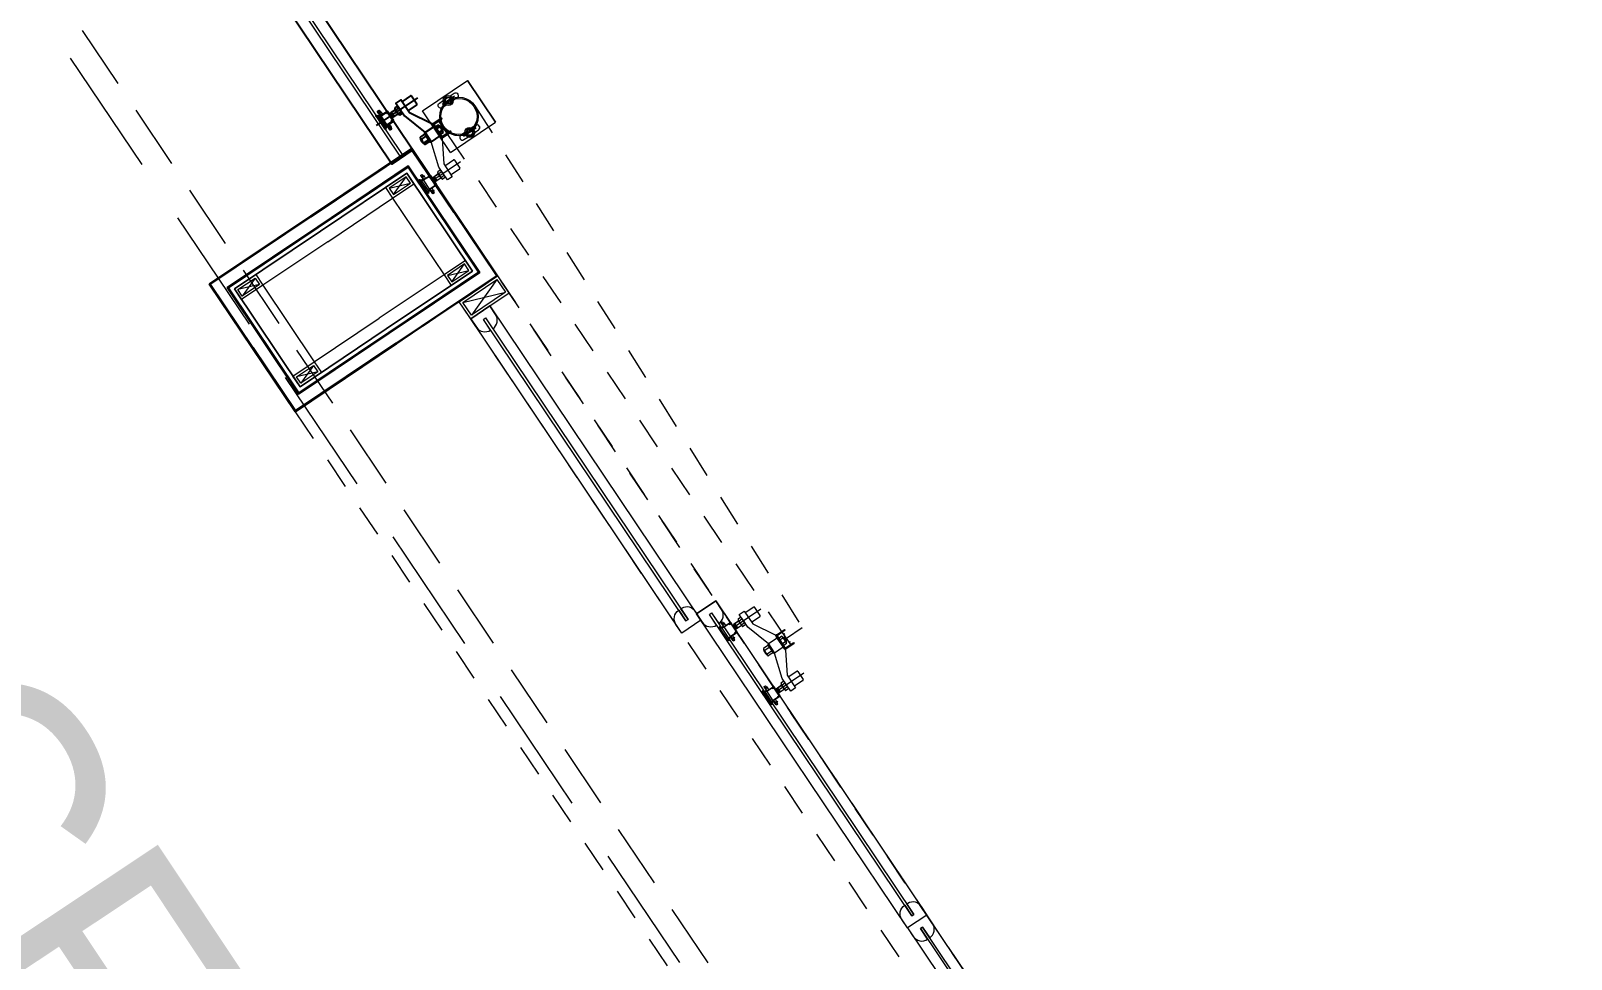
# Model space of a CAD drawing. Header units: metres. Extents: x 2 to 659295185, y -28 to 1124222152.
# Drawn here: x 655499.4 to 655505.4, y 1126185.33 to 1126188.94 of the extents above; entities that cross this region are included whole.
import ezdxf
from ezdxf.enums import TextEntityAlignment as Align

# ---------------------------------------------------------------- set-up
doc = ezdxf.new("R2010")
doc.units = ezdxf.units.M
doc.header["$MEASUREMENT"] = 0
for name, pattern in [('CCSM_C1_CUERPO NS$0$CONTINUA', [0]), ('CCSM_C1_CUERPO NS$0$DASHED', [0.75, 0.5, -0.25]), ('CCSM_C1_CUERPO NS$0$HIDDEN2', [0.1875, 0.125, -0.0625]), ('CCSM_XREF ESTRUCTURA15$0$RAYITAS', [0.375, 0.25, -0.125]), ('DASHED', [0.75, 0.5, -0.25])]:
    doc.linetypes.add(name, pattern=pattern)
doc.layers.get('0').update_dxf_attribs({"linetype": 'CONTINUOUS'})
for name, color, linetype in [('CCSM_C1_CUERPO NS$0$01', 1, 'CONTINUOUS'), ('CCSM_C1_CUERPO NS$0$03', 3, 'CONTINUOUS'), ('CCSM_C1_CUERPO NS$0$A-ESTRUCTURA DE FACHADA DE VIDRIO', 5, 'CONTINUOUS'), ('CCSM_C1_CUERPO NS$0$A-LOCAL ID', 7, 'CONTINUOUS'), ('CCSM_C1_CUERPO NS$0$A-PROYECCIONES', 5, 'CCSM_C1_CUERPO NS$0$DASHED'), ('CCSM_C1_CUERPO NS$0$A-PUERTA', 5, 'CCSM_C1_CUERPO NS$0$CONTINUA'), ('CCSM_C1_CUERPO NS$0$A-VIDRIO', 135, 'CONTINUOUS'), ('CCSM_C1_CUERPO NS$0$FAC-ALUCOBOND', 7, 'CONTINUOUS'), ('CCSM_C1_CUERPO NS$0$FAC-VIDRIO', 113, 'CONTINUOUS'), ('CCSM_C1_CUERPO NS$0$ID_Nº LOCAL', 7, 'CONTINUOUS'), ('CCSM_C1_CUERPO NS$0$TEX-ROT', 7, 'CONTINUOUS'), ('CCSM_XREF ESTRUCTURA15$0$E-PROYECCION TECHO', 9, 'CCSM_XREF ESTRUCTURA15$0$RAYITAS'), ('CCSM_XREF KIOSKOSE$0$Kiosco General', 154, 'CONTINUOUS')]:
    doc.layers.add(name, color=color, linetype=linetype)
doc.styles.add('CCSM_C1_CUERPO NS$0$ROMANS', font='romans__.ttf')
doc.styles.add('CCSM_C1_CUERPO NS$0$sigo', font='arial.ttf', dxfattribs={"width": 0.9})

# ---------------------------------------------------------------- blocks, each defined once
blk = doc.blocks.new('CCSM_C1_CUERPO NS$0$ARAÑA DE ESQUINA')
for p, q in [((-0.0052, 0.0113), (-0.0019, 0.0119)), ((-0.0012, 0.0044), (-0.0007, 0.0045)), ((0.0024, 0.0061), (0.0012, 0.0045)), ((0.0026, -0.0038), (0.0012, 0.0045)), ((0.0024, 0.0061), (0.0046, 0.0064)), ((0.0042, -0.005), (0.0024, 0.0061)), ((0.0042, 0.0092), (0.0069, -0.0074)), ((0.0048, 0.0121), (0.0127, 0.0134)), ((0.0057, 0.0066), (0.0137, 0.0079)), ((0.0143, 0.0109), (0.017, -0.0057)), ((0.0162, 0.0168), (0.0424, 0.0211)), ((0.0456, 0.016), (0.0483, -0.0006)), ((0.0462, 0.0189), (0.06, 0.0212)), ((0.0471, 0.0134), (0.0607, 0.0156)), ((0.049, 0.0023), (0.0625, 0.0046)), ((-0.0013, -0.0124), (0.0019, -0.0119)), ((0.0003, -0.0046), (0.0007, -0.0045)), ((0.0042, -0.005), (0.0026, -0.0038)), ((0.0042, -0.005), (0.0064, -0.0046)), ((0.0075, -0.0044), (0.0155, -0.0031)), ((0.0084, -0.01), (0.0164, -0.0087)), ((0.0207, -0.0108), (0.0469, -0.0065)), ((0.0207, -0.0108), (0.0469, -0.0065)), ((0.0499, -0.0032), (0.0637, -0.0009)), ((0.028, -0.0947), (0.1528, -0.0743)), ((0.0818, -0.0944), (0.0791, -0.0779)), ((0.0797, -0.0749), (0.0877, -0.0736)), ((0.0919, -0.0928), (0.0892, -0.0762)), ((0.1133, -0.0685), (0.1053, -0.0698)), ((0.1131, -0.0959), (0.1082, -0.0665)), ((0.1277, -0.0642), (0.1084, -0.0674)), ((0.1247, -0.0562), (0.118, -0.0573)), ((0.1231, -0.0583), (0.1225, -0.0547)), ((0.1324, -0.0928), (0.1276, -0.0633)), ((0.133, -0.0624), (0.1378, -0.0919)), ((0.0806, -0.0804), (0.0886, -0.0791)), ((0.0824, -0.0915), (0.0904, -0.0902)), ((0.0834, -0.097), (0.0913, -0.0957)), ((0.1029, -0.0792), (0.1076, -0.085)), ((0.1039, -0.0856), (0.1065, -0.0786)), ((0.1172, -0.0924), (0.1092, -0.0937)), ((0.1129, -0.095), (0.1323, -0.0918)), ((0.132, -0.1004), (0.1252, -0.1015)), ((0.1297, -0.0989), (0.1303, -0.1026))]:
    blk.add_line(p, q)
for points in [[(-0.0062, -0.0201), (-0.0057, -0.0229), (0.0192, -0.0188, 0.414214), (0.0215, -0.0156), (0.0154, 0.0216, 0.414214), (0.0122, 0.0239), (-0.0127, 0.0199), (-0.0123, 0.0171), (0.0126, 0.0212), (0.0187, -0.016)], [(0.1231, -0.0583), (0.1236, -0.0568, 0.236068), (0.1234, -0.056), (0.1225, -0.0547), (0.1208, -0.0549), (0.1208, -0.0587)], [(0.1297, -0.0989), (0.1307, -0.1002, -0.236068), (0.1308, -0.101), (0.1303, -0.1026), (0.1287, -0.1028), (0.1275, -0.0993)]]:
    blk.add_lwpolyline(points, format="xyb", close=True)
for points in [[(-0.0031, 0.0186), (0.0031, -0.0186)], [(0.0162, 0.0168), (0.0222, -0.02), (0.0624, -0.0692), (0.0688, -0.1079), (0.0835, -0.1055), (0.0772, -0.0668), (0.0469, -0.0065), (0.0424, 0.0211)], [(0.0916, -0.0909), (0.1044, -0.0888), (0.1023, -0.0759), (0.0895, -0.078)], [(0.0915, -0.0904), (0.1038, -0.0884), (0.1019, -0.0766), (0.0896, -0.0786)]]:
    blk.add_lwpolyline(points)
for points in [[(0.0424, 0.0211), (0.0469, -0.0065), (0.0492, -0.0061), (0.0447, 0.0215)], [(0.1044, -0.0888), (0.1076, -0.0883), (0.108, -0.0877), (0.1061, -0.0759), (0.1055, -0.0754), (0.1023, -0.0759)], [(0.1079, -0.0869), (0.1106, -0.0864), (0.1089, -0.0763), (0.1062, -0.0767)], [(0.1131, -0.0959), (0.1324, -0.0928), (0.1276, -0.0633), (0.1082, -0.0665), (0.1075, -0.0675), (0.112, -0.0952)], [(0.1267, -0.0634), (0.1245, -0.0505), (0.1209, -0.0511), (0.1208, -0.0625), (0.1211, -0.0643)], [(0.1245, -0.0505), (0.1255, -0.0504), (0.1276, -0.0633), (0.1267, -0.0634)], [(0.1273, -0.0614), (0.1319, -0.0607), (0.1357, -0.0553), (0.1362, -0.0579), (0.133, -0.0624), (0.1276, -0.0633)], [(0.1423, -0.0951), (0.1378, -0.0919), (0.1324, -0.0928), (0.1276, -0.0633), (0.133, -0.0624), (0.1362, -0.0579)], [(0.1039, -0.0856), (0.1076, -0.085), (0.1065, -0.0786), (0.1029, -0.0792)], [(0.1315, -0.0929), (0.1336, -0.1058), (0.1299, -0.1064), (0.1263, -0.0957), (0.126, -0.0938)], [(0.1336, -0.1058), (0.1345, -0.1057), (0.1324, -0.0928), (0.1315, -0.0929)], [(0.1327, -0.0946), (0.1373, -0.0939), (0.1427, -0.0977), (0.1423, -0.0951), (0.1378, -0.0919), (0.1324, -0.0928)]]:
    blk.add_lwpolyline(points, close=True)
blk.add_lwpolyline([(0.0633, -0.0748), (0.0375, -0.079, 0.414214), (0.036, -0.0811), (0.0399, -0.1051, 0.414214), (0.0421, -0.1066), (0.0679, -0.1024)], format="xyb")
for centre, radius, start, end in [((0.0082, 0.0099), 0.00406, 145.7056, 232.9113), ((0.0199, 0.0033), 0.0146, 166.6886, 211.9283), ((0.0103, 0.0102), 0.00406, 325.7056, 52.9113), ((0.0013, 0.0002), 0.0146, 346.6886, 31.9283), ((0.0496, 0.0166), 0.00406, 145.7056, 232.9113), ((0.0613, 0.0101), 0.0146, 166.6886, 211.9283), ((0.0523, 0.0001), 0.00406, 145.7056, 232.9113), ((0.0573, 0.0179), 0.00406, 325.7056, 52.9113), ((0.0398, 0.0065), 0.025, 342.6843, 35.9326), ((0.0483, 0.0079), 0.0146, 346.6886, 31.9283), ((0.06, 0.0013), 0.00406, 325.7056, 52.9113), ((0.0109, -0.0067), 0.00406, 145.7056, 232.9113), ((0.013, -0.0064), 0.00406, 325.7056, 52.9113), ((0.0831, -0.0772), 0.00406, 145.7056, 232.9113), ((0.0852, -0.0769), 0.00406, 325.7056, 52.9113), ((0.0948, -0.0838), 0.0146, 166.6886, 211.9283), ((0.0858, -0.0938), 0.00406, 145.7056, 232.9113), ((0.0762, -0.0868), 0.0146, 346.6886, 31.9283), ((0.0879, -0.0934), 0.00406, 325.7056, 52.9113)]:
    blk.add_arc(centre, radius, start, end)
blk = doc.blocks.new('CCSM_C1_CUERPO NS$0$IDENT LOCAL')
at = {"style": 'CCSM_C1_CUERPO NS$0$ROMANS'}
for tag, height, p in [('NºLOCAL', 0.7, (0, 2.4042)), ('AREA-EXACTA', 0.5, (0, 1.7)), ('RUBRO', 0.35, (0, 0.85)), ('USO', 0.35, (0, 0))]:
    blk.add_attdef(tag, text='', height=height, dxfattribs=at).set_placement(p, align=Align.BOTTOM_CENTER)

msp = doc.modelspace()

# ---------------------------------------------------------------- linework, layer by layer
at = {"color": 103}
msp.add_lwpolyline([(655500.8913, 1126188.4805), (655500.8083, 1126188.4248), (655497.7059, 1126193.0463), (655497.789, 1126193.102)], close=True, dxfattribs=at)
msp.add_lwpolyline([(655500.8913, 1126188.4805), (655500.8083, 1126188.4248), (655497.7059, 1126193.0463), (655497.789, 1126193.102)], close=True, dxfattribs=at)
at = {"layer": 'CCSM_C1_CUERPO NS$0$01', "lineweight": 5}
for p, q in [((655501.2151, 1126187.9903), (655501.2159, 1126187.9902)), ((655501.2152, 1126187.9909), (655501.216, 1126187.9907)), ((655500.1036, 1126187.9567), (655500.1028, 1126187.9568)), ((655500.1037, 1126187.9572), (655500.1029, 1126187.9574)), ((655500.4331, 1126187.4658), (655500.4329, 1126187.4651)), ((655500.4336, 1126187.4657), (655500.4335, 1126187.4649))]:
    msp.add_line(p, q, dxfattribs=at)
for points in [[(655501.0538, 1126188.2385), (655500.8872, 1126188.4866, 0.414214), (655500.8856, 1126188.4869), (655500.4922, 1126188.2229)], [(655501.0538, 1126188.2385), (655501.2203, 1126187.9905, -0.414214), (655501.22, 1126187.9888), (655500.8266, 1126187.7247)], [(655500.265, 1126187.709), (655500.0985, 1126187.9571, -0.414214), (655500.0988, 1126187.9588), (655500.4922, 1126188.2229)], [(655500.265, 1126187.709), (655500.4315, 1126187.461, 0.414214), (655500.4332, 1126187.4606), (655500.8266, 1126187.7247)]]:
    msp.add_lwpolyline(points, format="xyb", dxfattribs=at)
for points in [[(655500.4944, 1126188.2195), (655500.8851, 1126188.4818)], [(655501.0504, 1126188.2363), (655500.8857, 1126188.4817)], [(655501.0533, 1126188.2382), (655500.8866, 1126188.4864)], [(655501.0504, 1126188.2363), (655501.2152, 1126187.9909)], [(655501.0533, 1126188.2382), (655501.2199, 1126187.9899)], [(655500.4944, 1126188.2195), (655500.1037, 1126187.9572)], [(655500.8244, 1126187.728), (655501.2151, 1126187.9903)], [(655500.2655, 1126187.7094), (655500.0989, 1126187.9576)], [(655500.2683, 1126187.7113), (655500.1036, 1126187.9567)], [(655500.2655, 1126187.7094), (655500.4322, 1126187.4611)], [(655500.2683, 1126187.7113), (655500.4331, 1126187.4658)], [(655500.8244, 1126187.728), (655500.4336, 1126187.4657)]]:
    msp.add_lwpolyline(points, dxfattribs=at)
at = {"layer": 'CCSM_C1_CUERPO NS$0$03', "lineweight": 5}
for p, q in [((655501.2159, 1126187.9902), (655501.2198, 1126187.9894)), ((655501.216, 1126187.9907), (655501.2199, 1126187.9899)), ((655500.1028, 1126187.9568), (655500.0989, 1126187.9576)), ((655500.1029, 1126187.9574), (655500.099, 1126187.9582)), ((655500.4329, 1126187.4651), (655500.4322, 1126187.4611)), ((655500.4335, 1126187.4649), (655500.4327, 1126187.461))]:
    msp.add_line(p, q, dxfattribs=at)
for points in [[(655500.4925, 1126188.2224), (655500.8861, 1126188.4865)], [(655500.4941, 1126188.22), (655500.8853, 1126188.4826)], [(655501.0509, 1126188.2366), (655500.8858, 1126188.4825)], [(655501.0509, 1126188.2366), (655501.216, 1126187.9907)], [(655500.4925, 1126188.2224), (655500.099, 1126187.9582)], [(655500.4941, 1126188.22), (655500.1029, 1126187.9574)], [(655500.8247, 1126187.7275), (655501.2159, 1126187.9902)], [(655500.8263, 1126187.7252), (655501.2198, 1126187.9894)], [(655500.2679, 1126187.7109), (655500.1028, 1126187.9568)], [(655500.2679, 1126187.7109), (655500.4329, 1126187.4651)], [(655500.8263, 1126187.7252), (655500.4327, 1126187.461)], [(655500.8247, 1126187.7275), (655500.4335, 1126187.4649)]]:
    msp.add_lwpolyline(points, dxfattribs=at)
at = {"layer": 'CCSM_C1_CUERPO NS$0$A-ESTRUCTURA DE FACHADA DE VIDRIO', "lineweight": 5}
for p, q in [((655500.9284, 1126188.6331), (655501.1039, 1126188.7509)), ((655500.9284, 1126188.6331), (655501.1039, 1126188.7509)), ((655501.1039, 1126188.7509), (655501.2126, 1126188.589)), ((655501.2126, 1126188.589), (655501.1039, 1126188.7509)), ((655501.0534, 1126188.6899), (655501.0048, 1126188.6573)), ((655501.0534, 1126188.6899), (655501.0048, 1126188.6573)), ((655501.0534, 1126188.6899), (655501.0048, 1126188.6573)), ((655501.0371, 1126188.4712), (655500.9284, 1126188.6331)), ((655501.0371, 1126188.4712), (655501.2126, 1126188.589)), ((655501.0371, 1126188.4712), (655501.2126, 1126188.589)), ((655501.137, 1126188.5654), (655501.0884, 1126188.5327)), ((655501.137, 1126188.5654), (655501.0884, 1126188.5327)), ((655501.137, 1126188.5654), (655501.0884, 1126188.5327))]:
    msp.add_line(p, q, dxfattribs=at)
for points in [[(655501.0209, 1126188.6555), (655501.0059, 1126188.6454, -0.414214), (655500.9913, 1126188.6482), (655500.9913, 1126188.6482, -0.414214), (655500.9942, 1126188.6628), (655501.0092, 1126188.6729)], [(655501.0209, 1126188.6555), (655501.0059, 1126188.6454, -0.414214), (655500.9913, 1126188.6482), (655500.9913, 1126188.6482, -0.414214), (655500.9942, 1126188.6628), (655501.0092, 1126188.6729)], [(655501.0209, 1126188.6555), (655501.0059, 1126188.6454, -0.414214), (655500.9913, 1126188.6482), (655500.9913, 1126188.6482, -0.414214), (655500.9942, 1126188.6628), (655501.0092, 1126188.6729)], [(655501.0364, 1126188.6912), (655501.0515, 1126188.7013, -0.414214), (655501.066, 1126188.6984), (655501.066, 1126188.6984, -0.414214), (655501.0632, 1126188.6838), (655501.0481, 1126188.6737)], [(655501.0364, 1126188.6912), (655501.0515, 1126188.7013, -0.414214), (655501.0661, 1126188.6984), (655501.0661, 1126188.6984, -0.414214), (655501.0632, 1126188.6838), (655501.0481, 1126188.6737)], [(655501.0364, 1126188.6912), (655501.0515, 1126188.7013, -0.414214), (655501.0661, 1126188.6984), (655501.0661, 1126188.6984, -0.414214), (655501.0632, 1126188.6838), (655501.0481, 1126188.6737)], [(655501.0928, 1126188.5484), (655501.0778, 1126188.5383, 0.414214), (655501.0749, 1126188.5237), (655501.0749, 1126188.5237, 0.414214), (655501.0895, 1126188.5208), (655501.1045, 1126188.5309)], [(655501.0928, 1126188.5484), (655501.0778, 1126188.5383, 0.414214), (655501.0749, 1126188.5237), (655501.0749, 1126188.5237, 0.414214), (655501.0895, 1126188.5208), (655501.1045, 1126188.5309)], [(655501.0928, 1126188.5484), (655501.0778, 1126188.5383, 0.414214), (655501.0749, 1126188.5237), (655501.0749, 1126188.5237, 0.414214), (655501.0895, 1126188.5208), (655501.1045, 1126188.5309)], [(655501.1317, 1126188.5492), (655501.1468, 1126188.5593, 0.414214), (655501.1496, 1126188.5739), (655501.1496, 1126188.5739, 0.414214), (655501.1351, 1126188.5767), (655501.12, 1126188.5666)], [(655501.1317, 1126188.5492), (655501.1468, 1126188.5593, 0.414214), (655501.1496, 1126188.5739), (655501.1496, 1126188.5739, 0.414214), (655501.1351, 1126188.5767), (655501.12, 1126188.5666)], [(655501.1317, 1126188.5492), (655501.1468, 1126188.5593, 0.414214), (655501.1496, 1126188.5738), (655501.1496, 1126188.5738, 0.414214), (655501.1351, 1126188.5767), (655501.12, 1126188.5666)]]:
    msp.add_lwpolyline(points, format="xyb", dxfattribs=at)
for points in [[(655501.0376, 1126188.66), (655501.0216, 1126188.6589), (655501.0126, 1126188.6722), (655501.0197, 1126188.6867), (655501.0358, 1126188.6878), (655501.0447, 1126188.6744)], [(655501.0377, 1126188.66), (655501.0216, 1126188.6589), (655501.0126, 1126188.6722), (655501.0197, 1126188.6867), (655501.0358, 1126188.6878), (655501.0447, 1126188.6744)], [(655501.0377, 1126188.66), (655501.0216, 1126188.6589), (655501.0126, 1126188.6722), (655501.0197, 1126188.6867), (655501.0358, 1126188.6878), (655501.0447, 1126188.6744)], [(655501.1033, 1126188.5621), (655501.0962, 1126188.5477), (655501.1052, 1126188.5343), (655501.1213, 1126188.5354), (655501.1283, 1126188.5499), (655501.1194, 1126188.5632)], [(655501.1033, 1126188.5621), (655501.0962, 1126188.5477), (655501.1052, 1126188.5343), (655501.1213, 1126188.5354), (655501.1283, 1126188.5499), (655501.1194, 1126188.5632)], [(655501.1033, 1126188.5621), (655501.0962, 1126188.5477), (655501.1052, 1126188.5343), (655501.1212, 1126188.5354), (655501.1283, 1126188.5499), (655501.1194, 1126188.5632)]]:
    msp.add_lwpolyline(points, close=True, dxfattribs=at)
at = {"layer": 'CCSM_C1_CUERPO NS$0$A-ESTRUCTURA DE FACHADA DE VIDRIO', "linetype": 'CCSM_C1_CUERPO NS$0$CONTINUA', "lineweight": 5, "ltscale": 0.05}
for centre, radius in [((655501.0705, 1126188.6111), 0.075), ((655501.0705, 1126188.611), 0.075), ((655501.0705, 1126188.6111), 0.0705), ((655501.0705, 1126188.611), 0.0705)]:
    msp.add_circle(centre, radius, dxfattribs=at)
at = {"layer": 'CCSM_C1_CUERPO NS$0$A-ESTRUCTURA DE FACHADA DE VIDRIO', "lineweight": 5}
for centre, radius in [((655501.0287, 1126188.6733), 0.0195), ((655501.0287, 1126188.6733), 0.0195), ((655501.0287, 1126188.6733), 0.0195), ((655501.0287, 1126188.6733), 0.0124), ((655501.0287, 1126188.6733), 0.0124), ((655501.0287, 1126188.6733), 0.0124), ((655501.0287, 1126188.6733), 0.0111), ((655501.0287, 1126188.6733), 0.0111), ((655501.0287, 1126188.6733), 0.0111), ((655501.1123, 1126188.5488), 0.0195), ((655501.1123, 1126188.5488), 0.0195), ((655501.1123, 1126188.5488), 0.0195), ((655501.1123, 1126188.5488), 0.0124), ((655501.1123, 1126188.5488), 0.0124), ((655501.1123, 1126188.5488), 0.0124), ((655501.1123, 1126188.5488), 0.0111), ((655501.1123, 1126188.5488), 0.0111), ((655501.1123, 1126188.5488), 0.0111)]:
    msp.add_circle(centre, radius, dxfattribs=at)
at = {"layer": 'CCSM_C1_CUERPO NS$0$A-PROYECCIONES', "color": 8, "linetype": 'CCSM_C1_CUERPO NS$0$HIDDEN2', "lineweight": 5}
for p, q in [((655501.0021, 1126188.5873), (655500.9979, 1126188.5845)), ((655500.9367, 1126188.5419), (655500.9189, 1126188.5299)), ((655500.9415, 1126188.5348), (655500.9241, 1126188.5231)), ((655500.9725, 1126188.5711), (655500.9386, 1126188.5484)), ((655500.9405, 1126188.5393), (655500.9549, 1126188.5179)), ((655500.9964, 1126188.5355), (655500.9626, 1126188.5127)), ((655500.9964, 1126188.5355), (655500.9626, 1126188.5127)), ((655500.9901, 1126188.5777), (655500.9799, 1126188.5709)), ((655500.9808, 1126188.5664), (655500.9952, 1126188.545)), ((655500.9949, 1126188.5706), (655500.9846, 1126188.5638)), ((655500.9939, 1126188.5751), (655501.0082, 1126188.5538)), ((655501.0044, 1126188.5564), (655500.9942, 1126188.5495)), ((655500.9992, 1126188.5735), (655500.9963, 1126188.5716)), ((655501.0092, 1126188.5492), (655500.999, 1126188.5424)), ((655501.0088, 1126188.5593), (655500.9992, 1126188.5735)), ((655500.9992, 1126188.5735), (655501.0022, 1126188.5729)), ((655501.0093, 1126188.5623), (655501.0022, 1126188.5729)), ((655501.0049, 1126188.5754), (655501.0043, 1126188.575)), ((655501.0088, 1126188.5593), (655501.0059, 1126188.5573)), ((655501.0088, 1126188.5593), (655501.0093, 1126188.5623)), ((655501.0127, 1126188.5638), (655501.0121, 1126188.5634)), ((655501.0226, 1126188.5567), (655501.0185, 1126188.5539)), ((655500.951, 1126188.5205), (655500.9336, 1126188.5088)), ((655500.9558, 1126188.5134), (655500.938, 1126188.5014)), ((655501.0762, 1126188.434), (655500.9154, 1126188.326)), ((655501.0766, 1126188.4343), (655500.9158, 1126188.3263)), ((655500.9251, 1126188.3601), (655500.9506, 1126188.3221)), ((655500.9278, 1126188.3757), (655500.9365, 1126188.3815)), ((655500.9319, 1126188.375), (655500.9287, 1126188.3797)), ((655500.9576, 1126188.3267), (655500.932, 1126188.3647)), ((655500.9328, 1126188.3636), (655500.9578, 1126188.3803)), ((655500.9534, 1126188.3739), (655500.9637, 1126188.3809)), ((655500.9825, 1126188.3435), (655500.957, 1126188.3815)), ((655500.9819, 1126188.3646), (655500.9716, 1126188.3697)), ((655500.9742, 1126188.3431), (655500.9845, 1126188.35)), ((655500.9763, 1126188.3729), (655500.9772, 1126188.3614)), ((655500.9977, 1126188.4019), (655500.9875, 1126188.3951)), ((655501.0028, 1126188.3692), (655500.9884, 1126188.3906)), ((655501.0025, 1126188.3948), (655500.9923, 1126188.388)), ((655501.0159, 1126188.378), (655501.0015, 1126188.3993)), ((655501.012, 1126188.3806), (655501.0018, 1126188.3737)), ((655501.0168, 1126188.3734), (655501.0066, 1126188.3666)), ((655500.9817, 1126188.3447), (655500.9568, 1126188.3279)), ((655500.9661, 1126188.3187), (655500.9748, 1126188.3245)), ((655500.967, 1126188.3227), (655500.9702, 1126188.318)), ((655502.2465, 1126186.6907), (655502.0856, 1126186.5828)), ((655502.2465, 1126186.6907), (655502.0856, 1126186.5828)), ((655502.1209, 1126186.5789), (655502.0953, 1126186.6169)), ((655502.1209, 1126186.5789), (655502.0953, 1126186.6169)), ((655502.098, 1126186.6325), (655502.1067, 1126186.6383)), ((655502.098, 1126186.6325), (655502.1067, 1126186.6383)), ((655502.1021, 1126186.6317), (655502.0989, 1126186.6365)), ((655502.1021, 1126186.6317), (655502.0989, 1126186.6365)), ((655502.1023, 1126186.6215), (655502.1278, 1126186.5835)), ((655502.1023, 1126186.6215), (655502.1278, 1126186.5835)), ((655502.128, 1126186.6371), (655502.1031, 1126186.6203)), ((655502.128, 1126186.6371), (655502.1031, 1126186.6203)), ((655502.1237, 1126186.6307), (655502.134, 1126186.6376)), ((655502.1237, 1126186.6307), (655502.134, 1126186.6376)), ((655502.1272, 1126186.6383), (655502.1527, 1126186.6003)), ((655502.1272, 1126186.6383), (655502.1527, 1126186.6003)), ((655502.1521, 1126186.6214), (655502.1418, 1126186.6265)), ((655502.1521, 1126186.6214), (655502.1418, 1126186.6265)), ((655502.1444, 1126186.5998), (655502.1547, 1126186.6068)), ((655502.1444, 1126186.5998), (655502.1547, 1126186.6068)), ((655502.1465, 1126186.6297), (655502.1474, 1126186.6182)), ((655502.1465, 1126186.6297), (655502.1474, 1126186.6182)), ((655502.1679, 1126186.6587), (655502.1577, 1126186.6518)), ((655502.1679, 1126186.6587), (655502.1577, 1126186.6518)), ((655502.1587, 1126186.6473), (655502.173, 1126186.6259)), ((655502.1587, 1126186.6473), (655502.173, 1126186.6259)), ((655502.1727, 1126186.6516), (655502.1625, 1126186.6447)), ((655502.1727, 1126186.6516), (655502.1625, 1126186.6447)), ((655502.1717, 1126186.6561), (655502.1861, 1126186.6347)), ((655502.1717, 1126186.6561), (655502.1861, 1126186.6347)), ((655502.1823, 1126186.6373), (655502.1721, 1126186.6305)), ((655502.1823, 1126186.6373), (655502.1721, 1126186.6305)), ((655502.187, 1126186.6302), (655502.1768, 1126186.6233)), ((655502.187, 1126186.6302), (655502.1768, 1126186.6233)), ((655502.127, 1126186.5847), (655502.1519, 1126186.6014)), ((655502.127, 1126186.5847), (655502.1519, 1126186.6014)), ((655502.1363, 1126186.5755), (655502.145, 1126186.5813)), ((655502.1363, 1126186.5755), (655502.145, 1126186.5813)), ((655502.1372, 1126186.5795), (655502.1404, 1126186.5747)), ((655502.1372, 1126186.5795), (655502.1404, 1126186.5747)), ((655502.2744, 1126186.5493), (655502.2566, 1126186.5373)), ((655502.3102, 1126186.5785), (655502.2763, 1126186.5557)), ((655502.2782, 1126186.5467), (655502.2925, 1126186.5253)), ((655502.3278, 1126186.5851), (655502.3175, 1126186.5782)), ((655502.3185, 1126186.5737), (655502.3329, 1126186.5523)), ((655502.3325, 1126186.578), (655502.3223, 1126186.5711)), ((655502.3316, 1126186.5825), (655502.3459, 1126186.5611)), ((655502.3421, 1126186.5637), (655502.3319, 1126186.5569)), ((655502.3369, 1126186.5809), (655502.334, 1126186.5789)), ((655502.3398, 1126186.5947), (655502.3356, 1126186.5919)), ((655502.3469, 1126186.5566), (655502.3367, 1126186.5497)), ((655502.3464, 1126186.5666), (655502.3369, 1126186.5809)), ((655502.3369, 1126186.5809), (655502.3399, 1126186.5803)), ((655502.347, 1126186.5696), (655502.3399, 1126186.5803)), ((655502.3425, 1126186.5828), (655502.342, 1126186.5824)), ((655502.3464, 1126186.5666), (655502.3435, 1126186.5647)), ((655502.3464, 1126186.5666), (655502.347, 1126186.5696)), ((655502.3503, 1126186.5712), (655502.3498, 1126186.5708)), ((655502.3603, 1126186.5641), (655502.3562, 1126186.5613)), ((655502.2791, 1126186.5421), (655502.2617, 1126186.5304)), ((655502.2887, 1126186.5279), (655502.2713, 1126186.5162)), ((655502.2935, 1126186.5208), (655502.2757, 1126186.5088)), ((655502.3341, 1126186.5428), (655502.3002, 1126186.5201)), ((655502.3341, 1126186.5428), (655502.3002, 1126186.5201)), ((655502.4139, 1126186.4413), (655502.253, 1126186.3334)), ((655502.2628, 1126186.3675), (655502.2883, 1126186.3295)), ((655502.2655, 1126186.3831), (655502.2741, 1126186.3889)), ((655502.2695, 1126186.3823), (655502.2663, 1126186.3871)), ((655502.2952, 1126186.3341), (655502.2697, 1126186.3721)), ((655502.2705, 1126186.3709), (655502.2954, 1126186.3877)), ((655502.2911, 1126186.3813), (655502.3014, 1126186.3882)), ((655502.3201, 1126186.3508), (655502.2946, 1126186.3889)), ((655502.3196, 1126186.372), (655502.3092, 1126186.3771)), ((655502.314, 1126186.3803), (655502.3148, 1126186.3688)), ((655502.3353, 1126186.4093), (655502.3251, 1126186.4024)), ((655502.3404, 1126186.3765), (655502.3261, 1126186.3979)), ((655502.3401, 1126186.4022), (655502.3299, 1126186.3953)), ((655502.3535, 1126186.3853), (655502.3392, 1126186.4067)), ((655502.3497, 1126186.3879), (655502.3395, 1126186.3811)), ((655502.3545, 1126186.3808), (655502.3443, 1126186.3739)), ((655502.3193, 1126186.352), (655502.2944, 1126186.3353)), ((655502.3037, 1126186.326), (655502.3124, 1126186.3319)), ((655502.3046, 1126186.3301), (655502.3078, 1126186.3253)), ((655502.3118, 1126186.3504), (655502.3221, 1126186.3573))]:
    msp.add_line(p, q, dxfattribs=at)
for points in [[(655501.1328, 1126188.6528), (655501.1328, 1126188.6528), (655502.4081, 1126186.6184), (655502.3459, 1126186.5766), (655501.0082, 1126188.5692)], [(655500.9921, 1126188.5932), (655501.0243, 1126188.5453)], [(655500.9725, 1126188.5711), (655501.0044, 1126188.5236), (655501.0111, 1126188.4264), (655501.0446, 1126188.3765), (655501.0256, 1126188.3638), (655500.9921, 1126188.4137), (655500.9626, 1126188.5127), (655500.9386, 1126188.5484)], [(655501.0012, 1126188.3716), (655500.9847, 1126188.3605), (655500.9735, 1126188.3771), (655500.99, 1126188.3882)], [(655501.0007, 1126188.3723), (655500.9849, 1126188.3617), (655500.9747, 1126188.3769), (655500.9905, 1126188.3875)], [(655502.1603, 1126186.645), (655502.1438, 1126186.6339), (655502.1549, 1126186.6172), (655502.1714, 1126186.6283)], [(655502.1603, 1126186.645), (655502.1438, 1126186.6339), (655502.1549, 1126186.6172), (655502.1714, 1126186.6283)], [(655502.1607, 1126186.6442), (655502.1449, 1126186.6336), (655502.1551, 1126186.6184), (655502.1709, 1126186.629)], [(655502.1607, 1126186.6442), (655502.1449, 1126186.6336), (655502.1551, 1126186.6184), (655502.1709, 1126186.629)], [(655502.3298, 1126186.6006), (655502.362, 1126186.5526)], [(655502.3389, 1126186.3789), (655502.3223, 1126186.3678), (655502.3112, 1126186.3845), (655502.3277, 1126186.3955)], [(655502.3384, 1126186.3796), (655502.3226, 1126186.369), (655502.3124, 1126186.3842), (655502.3282, 1126186.3948)]]:
    msp.add_lwpolyline(points, dxfattribs=at)
for points in [[(655501.0362, 1126188.5532), (655501.0386, 1126188.5497), (655501.0065, 1126188.5281, -0.414214), (655501.0006, 1126188.5293), (655500.9683, 1126188.5773, -0.414214), (655500.9695, 1126188.5832), (655501.0016, 1126188.6048), (655501.004, 1126188.6012), (655500.9719, 1126188.5797), (655501.0041, 1126188.5317)], [(655500.9319, 1126188.375), (655500.9297, 1126188.3762, -0.236068), (655500.929, 1126188.3773), (655500.9287, 1126188.3797), (655500.9308, 1126188.3811), (655500.9348, 1126188.3769)], [(655500.967, 1126188.3227), (655500.9673, 1126188.3202, 0.236068), (655500.968, 1126188.3192), (655500.9702, 1126188.318), (655500.9723, 1126188.3194), (655500.9699, 1126188.3247)], [(655502.1021, 1126186.6317), (655502.0999, 1126186.633, -0.236068), (655502.0992, 1126186.634), (655502.0989, 1126186.6365), (655502.101, 1126186.6379), (655502.105, 1126186.6337)], [(655502.1021, 1126186.6317), (655502.0999, 1126186.633, -0.236068), (655502.0992, 1126186.634), (655502.0989, 1126186.6365), (655502.101, 1126186.6379), (655502.105, 1126186.6337)], [(655502.3739, 1126186.5606), (655502.3763, 1126186.557), (655502.3442, 1126186.5355, -0.414214), (655502.3382, 1126186.5367), (655502.306, 1126186.5846, -0.414214), (655502.3072, 1126186.5906), (655502.3393, 1126186.6121), (655502.3417, 1126186.6086), (655502.3096, 1126186.587), (655502.3418, 1126186.539)], [(655502.1372, 1126186.5795), (655502.1375, 1126186.577, 0.236068), (655502.1382, 1126186.576), (655502.1404, 1126186.5747), (655502.1425, 1126186.5762), (655502.1401, 1126186.5814)], [(655502.1372, 1126186.5795), (655502.1375, 1126186.577, 0.236068), (655502.1382, 1126186.576), (655502.1404, 1126186.5747), (655502.1425, 1126186.5762), (655502.1401, 1126186.5814)], [(655502.2695, 1126186.3823), (655502.2674, 1126186.3836, -0.236068), (655502.2666, 1126186.3846), (655502.2663, 1126186.3871), (655502.2684, 1126186.3885), (655502.2724, 1126186.3843)], [(655502.3046, 1126186.3301), (655502.3049, 1126186.3276, 0.236068), (655502.3056, 1126186.3265), (655502.3078, 1126186.3253), (655502.3099, 1126186.3267), (655502.3075, 1126186.332)]]:
    msp.add_lwpolyline(points, format="xyb", close=True, dxfattribs=at)
for points in [[(655500.9386, 1126188.5484), (655500.9626, 1126188.5127), (655500.9596, 1126188.5108), (655500.9357, 1126188.5464)], [(655500.9305, 1126188.3671), (655500.9245, 1126188.3631), (655500.9146, 1126188.3651), (655500.9168, 1126188.3617), (655500.9251, 1126188.3601), (655500.932, 1126188.3647)], [(655500.949, 1126188.3138), (655500.9506, 1126188.3221), (655500.9576, 1126188.3267), (655500.932, 1126188.3647), (655500.9251, 1126188.3601), (655500.9168, 1126188.3617)], [(655500.9221, 1126188.3822), (655500.9209, 1126188.3814), (655500.932, 1126188.3647), (655500.9332, 1126188.3655)], [(655500.9332, 1126188.3655), (655500.9221, 1126188.3822), (655500.9268, 1126188.3854), (655500.9388, 1126188.3727), (655500.9404, 1126188.3703)], [(655500.9825, 1126188.3435), (655500.9576, 1126188.3267), (655500.932, 1126188.3647), (655500.957, 1126188.3815), (655500.959, 1126188.3811), (655500.9829, 1126188.3455)], [(655500.9788, 1126188.3591), (655500.9753, 1126188.3568), (655500.9665, 1126188.3698), (655500.97, 1126188.3721)], [(655500.9847, 1126188.3605), (655500.9807, 1126188.3578), (655500.9795, 1126188.358), (655500.9693, 1126188.3732), (655500.9695, 1126188.3744), (655500.9735, 1126188.3771)], [(655500.9819, 1126188.3646), (655500.9772, 1126188.3614), (655500.9716, 1126188.3697), (655500.9763, 1126188.3729)], [(655500.9592, 1126188.3244), (655500.9532, 1126188.3204), (655500.9513, 1126188.3105), (655500.949, 1126188.3138), (655500.9506, 1126188.3221), (655500.9576, 1126188.3267)], [(655500.9699, 1126188.3109), (655500.9687, 1126188.3101), (655500.9576, 1126188.3267), (655500.9588, 1126188.3275)], [(655500.9588, 1126188.3275), (655500.9699, 1126188.3109), (655500.9747, 1126188.3141), (655500.9675, 1126188.3299), (655500.9659, 1126188.3323)], [(655504.5651, 1126183.0078), (655501.221, 1126187.9894), (655500.4322, 1126187.46), (655503.7764, 1126182.4783)], [(655502.1813, 1126186.6832), (655502.2148, 1126186.6333), (655502.3022, 1126186.5903), (655502.3421, 1126186.531), (655502.3487, 1126186.4338), (655502.3822, 1126186.3839), (655502.3632, 1126186.3711), (655502.3297, 1126186.421), (655502.3002, 1126186.5201), (655502.2763, 1126186.5557), (655502.1958, 1126186.6205), (655502.1623, 1126186.6704)], [(655502.1007, 1126186.6239), (655502.0947, 1126186.6199), (655502.0848, 1126186.6219), (655502.0871, 1126186.6185), (655502.0953, 1126186.6169), (655502.1023, 1126186.6215)], [(655502.1007, 1126186.6239), (655502.0947, 1126186.6199), (655502.0848, 1126186.6219), (655502.0871, 1126186.6185), (655502.0953, 1126186.6169), (655502.1023, 1126186.6215)], [(655502.0871, 1126186.6185), (655502.0953, 1126186.6169), (655502.1023, 1126186.6215), (655502.1278, 1126186.5835), (655502.1209, 1126186.5789), (655502.1192, 1126186.5706)], [(655502.0871, 1126186.6185), (655502.0953, 1126186.6169), (655502.1023, 1126186.6215), (655502.1278, 1126186.5835), (655502.1209, 1126186.5789), (655502.1192, 1126186.5706)], [(655502.0923, 1126186.6389), (655502.0911, 1126186.6382), (655502.1023, 1126186.6215), (655502.1034, 1126186.6223)], [(655502.0923, 1126186.6389), (655502.0911, 1126186.6382), (655502.1023, 1126186.6215), (655502.1034, 1126186.6223)], [(655502.1034, 1126186.6223), (655502.0923, 1126186.6389), (655502.097, 1126186.6421), (655502.109, 1126186.6295), (655502.1106, 1126186.6271)], [(655502.1034, 1126186.6223), (655502.0923, 1126186.6389), (655502.097, 1126186.6421), (655502.109, 1126186.6295), (655502.1106, 1126186.6271)], [(655502.1272, 1126186.6383), (655502.1023, 1126186.6215), (655502.1278, 1126186.5835), (655502.1527, 1126186.6003), (655502.1531, 1126186.6022), (655502.1292, 1126186.6379)], [(655502.1272, 1126186.6383), (655502.1023, 1126186.6215), (655502.1278, 1126186.5835), (655502.1527, 1126186.6003), (655502.1531, 1126186.6022), (655502.1292, 1126186.6379)], [(655502.1402, 1126186.6289), (655502.1368, 1126186.6266), (655502.1455, 1126186.6135), (655502.149, 1126186.6158)], [(655502.1402, 1126186.6289), (655502.1368, 1126186.6266), (655502.1455, 1126186.6135), (655502.149, 1126186.6158)], [(655502.1438, 1126186.6339), (655502.1397, 1126186.6312), (655502.1395, 1126186.63), (655502.1497, 1126186.6148), (655502.1509, 1126186.6145), (655502.1549, 1126186.6172)], [(655502.1438, 1126186.6339), (655502.1397, 1126186.6312), (655502.1395, 1126186.63), (655502.1497, 1126186.6148), (655502.1509, 1126186.6145), (655502.1549, 1126186.6172)], [(655502.1465, 1126186.6297), (655502.1418, 1126186.6265), (655502.1474, 1126186.6182), (655502.1521, 1126186.6214)], [(655502.1465, 1126186.6297), (655502.1418, 1126186.6265), (655502.1474, 1126186.6182), (655502.1521, 1126186.6214)], [(655502.1294, 1126186.5811), (655502.1234, 1126186.5772), (655502.1215, 1126186.5672), (655502.1192, 1126186.5706), (655502.1209, 1126186.5789), (655502.1278, 1126186.5835)], [(655502.1294, 1126186.5811), (655502.1234, 1126186.5772), (655502.1215, 1126186.5672), (655502.1192, 1126186.5706), (655502.1209, 1126186.5789), (655502.1278, 1126186.5835)], [(655502.1401, 1126186.5677), (655502.1389, 1126186.5669), (655502.1278, 1126186.5835), (655502.129, 1126186.5843)], [(655502.1401, 1126186.5677), (655502.1389, 1126186.5669), (655502.1278, 1126186.5835), (655502.129, 1126186.5843)], [(655502.129, 1126186.5843), (655502.1401, 1126186.5677), (655502.1449, 1126186.5709), (655502.1377, 1126186.5867), (655502.1361, 1126186.5891)], [(655502.129, 1126186.5843), (655502.1401, 1126186.5677), (655502.1449, 1126186.5709), (655502.1377, 1126186.5867), (655502.1361, 1126186.5891)], [(655502.2763, 1126186.5557), (655502.3002, 1126186.5201), (655502.2973, 1126186.5181), (655502.2734, 1126186.5538)], [(655502.2681, 1126186.3745), (655502.2622, 1126186.3705), (655502.2522, 1126186.3724), (655502.2545, 1126186.3691), (655502.2628, 1126186.3675), (655502.2697, 1126186.3721)], [(655502.2867, 1126186.3212), (655502.2883, 1126186.3295), (655502.2952, 1126186.3341), (655502.2697, 1126186.3721), (655502.2628, 1126186.3675), (655502.2545, 1126186.3691)], [(655502.2597, 1126186.3895), (655502.2585, 1126186.3887), (655502.2697, 1126186.3721), (655502.2709, 1126186.3729)], [(655502.2709, 1126186.3729), (655502.2597, 1126186.3895), (655502.2645, 1126186.3927), (655502.2764, 1126186.3801), (655502.278, 1126186.3777)], [(655502.3201, 1126186.3508), (655502.2952, 1126186.3341), (655502.2697, 1126186.3721), (655502.2946, 1126186.3889), (655502.2966, 1126186.3885), (655502.3205, 1126186.3528)], [(655502.3164, 1126186.3664), (655502.313, 1126186.3641), (655502.3042, 1126186.3772), (655502.3076, 1126186.3795)], [(655502.3223, 1126186.3678), (655502.3183, 1126186.3651), (655502.3171, 1126186.3653), (655502.3069, 1126186.3806), (655502.3071, 1126186.3817), (655502.3112, 1126186.3845)], [(655502.3196, 1126186.372), (655502.3148, 1126186.3688), (655502.3092, 1126186.3771), (655502.314, 1126186.3803)], [(655502.2968, 1126186.3317), (655502.2909, 1126186.3277), (655502.2889, 1126186.3178), (655502.2867, 1126186.3212), (655502.2883, 1126186.3295), (655502.2952, 1126186.3341)], [(655502.3076, 1126186.3183), (655502.3064, 1126186.3175), (655502.2952, 1126186.3341), (655502.2964, 1126186.3349)], [(655502.2964, 1126186.3349), (655502.3076, 1126186.3183), (655502.3123, 1126186.3215), (655502.3051, 1126186.3373), (655502.3035, 1126186.3397)]]:
    msp.add_lwpolyline(points, close=True, dxfattribs=at)
for points in [[(655501.0158, 1126188.4193), (655501.0491, 1126188.4416, -0.414214), (655501.0531, 1126188.4408), (655501.0738, 1126188.41, -0.414214), (655501.073, 1126188.406), (655501.0398, 1126188.3837)], [(655502.21, 1126186.6404), (655502.2432, 1126186.6628, 0.414214), (655502.244, 1126186.6667), (655502.2233, 1126186.6976, 0.414214), (655502.2193, 1126186.6984), (655502.1861, 1126186.6761)], [(655502.21, 1126186.6404), (655502.2432, 1126186.6628, 0.414214), (655502.244, 1126186.6667), (655502.2233, 1126186.6976, 0.414214), (655502.2193, 1126186.6984), (655502.1861, 1126186.6761)], [(655502.3535, 1126186.4266), (655502.3868, 1126186.449, -0.414214), (655502.3907, 1126186.4482), (655502.4115, 1126186.4173, -0.414214), (655502.4107, 1126186.4133), (655502.3774, 1126186.391)]]:
    msp.add_lwpolyline(points, format="xyb", dxfattribs=at)
at = {"layer": 'CCSM_C1_CUERPO NS$0$A-PROYECCIONES', "linetype": 'CCSM_C1_CUERPO NS$0$HIDDEN2', "lineweight": 5}
msp.add_lwpolyline([(655504.5651, 1126183.0078), (655504.4157, 1126182.9075), (655501.0715, 1126187.8891), (655501.221, 1126187.9894), (655504.5651, 1126183.0078)], dxfattribs=at)
at = {"layer": 'CCSM_C1_CUERPO NS$0$A-PROYECCIONES', "color": 8, "linetype": 'CCSM_C1_CUERPO NS$0$HIDDEN2', "lineweight": 5}
for centre, radius, start, end in [((655500.9569, 1126188.5348), 0.0383, 187.2592, 240.50751), ((655500.9254, 1126188.5292), 0.00622, 170.28053, 257.48617), ((655500.9353, 1126188.5358), 0.00622, 350.28053, 77.48617), ((655500.9292, 1126188.5162), 0.0223, 11.26349, 56.50322), ((655500.986, 1126188.5698), 0.00622, 170.28053, 257.48617), ((655501.0065, 1126188.5681), 0.0223, 191.26349, 236.50322), ((655500.9887, 1126188.5717), 0.00622, 350.28053, 77.48617), ((655501.0004, 1126188.5485), 0.00622, 170.28053, 257.48617), ((655500.9825, 1126188.552), 0.0223, 11.26349, 56.50322), ((655501.0031, 1126188.5503), 0.00622, 350.28053, 77.48617), ((655500.946, 1126188.5274), 0.0223, 191.26349, 236.50322), ((655500.9398, 1126188.5078), 0.00622, 170.28053, 257.48617), ((655500.9497, 1126188.5144), 0.00622, 350.28053, 77.48617), ((655500.9936, 1126188.394), 0.00622, 170.28053, 257.48617), ((655501.0141, 1126188.3923), 0.0223, 191.26349, 236.50322), ((655500.9963, 1126188.3959), 0.00622, 350.28053, 77.48617), ((655501.008, 1126188.3726), 0.00622, 170.28053, 257.48617), ((655500.9902, 1126188.3762), 0.0223, 11.26349, 56.50322), ((655501.0107, 1126188.3745), 0.00622, 350.28053, 77.48617), ((655502.1638, 1126186.6508), 0.00622, 170.26999, 257.47563), ((655502.1638, 1126186.6508), 0.00622, 170.26999, 257.47563), ((655502.1844, 1126186.6491), 0.0223, 191.25295, 236.49268), ((655502.1844, 1126186.6491), 0.0223, 191.25295, 236.49268), ((655502.1666, 1126186.6526), 0.00622, 350.26999, 77.47563), ((655502.1666, 1126186.6526), 0.00622, 350.26999, 77.47563), ((655502.1782, 1126186.6294), 0.00622, 170.26999, 257.47563), ((655502.1782, 1126186.6294), 0.00622, 170.26999, 257.47563), ((655502.1604, 1126186.633), 0.0223, 11.25295, 56.49268), ((655502.1604, 1126186.633), 0.0223, 11.25295, 56.49268), ((655502.1809, 1126186.6312), 0.00622, 350.26999, 77.47563), ((655502.1809, 1126186.6312), 0.00622, 350.26999, 77.47563), ((655502.273, 1126186.5432), 0.00622, 350.26999, 77.47563), ((655502.3237, 1126186.5772), 0.00622, 170.26999, 257.47563), ((655502.3442, 1126186.5755), 0.0223, 191.25295, 236.49268), ((655502.3264, 1126186.579), 0.00622, 350.26999, 77.47563), ((655502.338, 1126186.5558), 0.00622, 170.26999, 257.47563), ((655502.3202, 1126186.5594), 0.0223, 11.25295, 56.49268), ((655502.3408, 1126186.5576), 0.00622, 350.26999, 77.47563), ((655502.2946, 1126186.5421), 0.0383, 187.24866, 240.49697), ((655502.2631, 1126186.5365), 0.00622, 170.26999, 257.47563), ((655502.2836, 1126186.5348), 0.0223, 191.25295, 236.49268), ((655502.2774, 1126186.5151), 0.00622, 170.26999, 257.47563), ((655502.2668, 1126186.5235), 0.0223, 11.25295, 56.49268), ((655502.2874, 1126186.5218), 0.00622, 350.26999, 77.47563), ((655502.3313, 1126186.4014), 0.00622, 170.26999, 257.47563), ((655502.3518, 1126186.3997), 0.0223, 191.25295, 236.49268), ((655502.334, 1126186.4032), 0.00622, 350.26999, 77.47563), ((655502.3456, 1126186.38), 0.00622, 170.26999, 257.47563), ((655502.3278, 1126186.3836), 0.0223, 11.25295, 56.49268), ((655502.3483, 1126186.3818), 0.00622, 350.26999, 77.47563)]:
    msp.add_arc(centre, radius, start, end, dxfattribs=at)
at = {"layer": 'CCSM_C1_CUERPO NS$0$A-PUERTA', "color": 8, "lineweight": 5}
for p, q in [((655501.0854, 1126187.8864), (655501.2517, 1126187.9258)), ((655501.2182, 1126187.9756), (655501.1188, 1126187.8366))]:
    msp.add_line(p, q, dxfattribs=at)
at = {"layer": 'CCSM_C1_CUERPO NS$0$A-PUERTA', "lineweight": 5}
for points in [[(655501.1161, 1126187.8227), (655501.0715, 1126187.8891), (655501.221, 1126187.9894), (655501.2656, 1126187.923)], [(655501.1188, 1126187.8366), (655501.0854, 1126187.8864), (655501.2182, 1126187.9756), (655501.2517, 1126187.9258)]]:
    msp.add_lwpolyline(points, close=True, dxfattribs=at)
at = {"layer": 'CCSM_C1_CUERPO NS$0$A-PUERTA', "color": 8, "lineweight": 5}
for points in [[(655501.1908, 1126187.8729), (655502.0129, 1126186.6482), (655501.9382, 1126186.598), (655501.1161, 1126187.8227)], [(655502.0709, 1126186.7233), (655502.8931, 1126185.4986), (655502.8183, 1126185.4485), (655501.9962, 1126186.6731)], [(655503.7152, 1126184.274), (655502.8931, 1126185.4986), (655502.8183, 1126185.4485), (655503.6404, 1126184.2238)]]:
    msp.add_lwpolyline(points, close=True, dxfattribs=at)
at = {"layer": 'CCSM_C1_CUERPO NS$0$A-PUERTA', "lineweight": 5}
for points in [[(655501.2022, 1126187.7841), (655501.2022, 1126187.7841, 0.414214), (655501.2131, 1126187.8396), (655501.1908, 1126187.8729), (655501.1161, 1126187.8227), (655501.1384, 1126187.7895, 0.414214), (655501.1939, 1126187.7786), (655501.1939, 1126187.7786), (655501.166, 1126187.8201), (655501.1743, 1126187.8257)], [(655501.9351, 1126186.6923), (655501.9393, 1126186.6951, -0.440849), (655501.9906, 1126186.6814), (655502.0129, 1126186.6482), (655501.9382, 1126186.598), (655501.9159, 1126186.6313, -0.414214), (655501.9268, 1126186.6868), (655501.9268, 1126186.6868), (655501.9547, 1126186.6452), (655501.963, 1126186.6508)], [(655502.0823, 1126186.6346), (655502.0823, 1126186.6346, 0.414214), (655502.0932, 1126186.6901), (655502.0709, 1126186.7233), (655501.9962, 1126186.6731), (655502.0185, 1126186.6399, 0.414214), (655502.074, 1126186.629), (655502.074, 1126186.629), (655502.0462, 1126186.6705), (655502.0545, 1126186.6761)], [(655502.8153, 1126185.5428), (655502.8194, 1126185.5455, -0.440849), (655502.8708, 1126185.5318), (655502.8931, 1126185.4986), (655502.8183, 1126185.4485), (655502.796, 1126185.4817, -0.414214), (655502.807, 1126185.5372), (655502.807, 1126185.5372), (655502.8348, 1126185.4957), (655502.8431, 1126185.5012)], [(655502.9044, 1126185.4099), (655502.9044, 1126185.4099, 0.414214), (655502.9153, 1126185.4654), (655502.8931, 1126185.4986), (655502.8183, 1126185.4485), (655502.8406, 1126185.4153, 0.414214), (655502.8961, 1126185.4043), (655502.8961, 1126185.4043), (655502.8683, 1126185.4459), (655502.8766, 1126185.4514)]]:
    msp.add_lwpolyline(points, format="xyb", close=True, dxfattribs=at)
at = {"layer": 'CCSM_C1_CUERPO NS$0$A-PUERTA', "color": 135, "lineweight": 5}
for points in [[(655501.1743, 1126187.8257), (655501.963, 1126186.6508), (655501.9547, 1126186.6452), (655501.166, 1126187.8201)], [(655502.0545, 1126186.6761), (655502.8431, 1126185.5012), (655502.8348, 1126185.4957), (655502.0462, 1126186.6705)], [(655503.6652, 1126184.2766), (655502.8766, 1126185.4514), (655502.8683, 1126185.4459), (655503.6569, 1126184.271)]]:
    msp.add_lwpolyline(points, close=True, dxfattribs=at)
at = {"layer": 'CCSM_C1_CUERPO NS$0$A-VIDRIO', "lineweight": 5}
msp.add_lwpolyline([(655500.8409, 1126188.457), (655499.5032, 1126190.4496), (655499.5115, 1126190.4552), (655500.8492, 1126188.4625)], close=True, dxfattribs=at)
at = {"layer": 'CCSM_C1_CUERPO NS$0$FAC-ALUCOBOND', "lineweight": 5}
msp.add_lwpolyline([(655500.8866, 1126188.4876), (655501.221, 1126187.9894), (655500.4322, 1126187.46), (655500.0978, 1126187.9581)], close=True, dxfattribs=at)
at = {"layer": 'CCSM_C1_CUERPO NS$0$FAC-VIDRIO', "lineweight": 5}
for p, q in [((655500.7982, 1126188.3313), (655500.8813, 1126188.351)), ((655500.8149, 1126188.3064), (655500.8646, 1126188.3759)), ((655501.0261, 1126187.9917), (655501.1092, 1126188.0114)), ((655501.0428, 1126187.9668), (655501.0925, 1126188.0363)), ((655500.2927, 1126187.9558), (655500.2095, 1126187.9362)), ((655500.2759, 1126187.9807), (655500.2262, 1126187.9112)), ((655500.5039, 1126187.6412), (655500.4542, 1126187.5717)), ((655500.5206, 1126187.6163), (655500.4375, 1126187.5966))]:
    msp.add_line(p, q, dxfattribs=at)
for points in [[(655500.8673, 1126188.3898), (655500.7843, 1126188.334), (655500.8121, 1126188.2925), (655500.8952, 1126188.3482), (655500.8673, 1126188.3898)], [(655500.8646, 1126188.3759), (655500.7982, 1126188.3313), (655500.8149, 1126188.3064), (655500.8813, 1126188.351)], [(655501.0953, 1126188.0502), (655501.0122, 1126187.9945), (655501.0401, 1126187.9529), (655501.1231, 1126188.0087), (655501.0953, 1126188.0502)], [(655500.1957, 1126187.9389), (655500.2787, 1126187.9946), (655500.3065, 1126187.9531), (655500.2235, 1126187.8974), (655500.1957, 1126187.9389)], [(655501.0925, 1126188.0363), (655501.0261, 1126187.9917), (655501.0428, 1126187.9668), (655501.1092, 1126188.0114)], [(655500.2095, 1126187.9362), (655500.2759, 1126187.9807), (655500.2927, 1126187.9558), (655500.2262, 1126187.9112)], [(655500.4236, 1126187.5993), (655500.5066, 1126187.655), (655500.5345, 1126187.6135), (655500.4515, 1126187.5578), (655500.4236, 1126187.5993)], [(655500.4375, 1126187.5966), (655500.5039, 1126187.6412), (655500.5206, 1126187.6163), (655500.4542, 1126187.5717)]]:
    msp.add_lwpolyline(points, close=True, dxfattribs=at)
at = {"layer": 'CCSM_C1_CUERPO NS$0$TEX-ROT', "lineweight": 5}
for p, q in [((655500.8646, 1126188.3759), (655500.7982, 1126188.3313)), ((655500.5593, 1126188.1228), (655500.8121, 1126188.2925)), ((655500.8121, 1126188.2925), (655501.0122, 1126187.9945)), ((655500.5593, 1126188.1228), (655500.3065, 1126187.9531)), ((655501.0122, 1126187.9945), (655500.7594, 1126187.8247)), ((655500.2095, 1126187.9362), (655500.2759, 1126187.9807)), ((655500.3065, 1126187.9531), (655500.5066, 1126187.655)), ((655500.5066, 1126187.655), (655500.7594, 1126187.8247))]:
    msp.add_line(p, q, dxfattribs=at)
for points in [[(655500.7987, 1126187.7662), (655501.1516, 1126188.0031), (655500.8729, 1126188.4182), (655500.5201, 1126188.1813)], [(655500.5201, 1126188.1813), (655500.8729, 1126188.4182), (655501.1516, 1126188.0031), (655500.7987, 1126187.7662)], [(655500.7968, 1126187.7691), (655501.1467, 1126188.004), (655500.8719, 1126188.4134), (655500.522, 1126188.1784)], [(655500.522, 1126188.1784), (655500.872, 1126188.4134), (655501.1467, 1126188.004), (655500.7968, 1126187.7691)], [(655500.7873, 1126187.7832), (655501.1231, 1126188.0087), (655500.8673, 1126188.3898), (655500.5315, 1126188.1643)], [(655500.5315, 1126188.1643), (655500.8673, 1126188.3898), (655501.1231, 1126188.0087), (655500.7873, 1126187.7832)], [(655500.7987, 1126187.7662), (655500.4459, 1126187.5294), (655500.1672, 1126187.9445), (655500.5201, 1126188.1813)], [(655500.5201, 1126188.1813), (655500.1672, 1126187.9445), (655500.4459, 1126187.5293), (655500.7987, 1126187.7662)], [(655500.522, 1126188.1784), (655500.172, 1126187.9435), (655500.4468, 1126187.5342), (655500.7968, 1126187.7691)], [(655500.7968, 1126187.7691), (655500.4468, 1126187.5342), (655500.1721, 1126187.9435), (655500.522, 1126188.1784)], [(655500.5315, 1126188.1643), (655500.1956, 1126187.9389), (655500.4515, 1126187.5578), (655500.7873, 1126187.7832)], [(655500.7873, 1126187.7832), (655500.4515, 1126187.5578), (655500.1957, 1126187.9389), (655500.5315, 1126188.1643)]]:
    msp.add_lwpolyline(points, dxfattribs=at)
at = {"layer": 'CCSM_XREF ESTRUCTURA15$0$E-PROYECCION TECHO', "lineweight": 5}
msp.add_lwpolyline([(655504.1428, 1126168.2532), (655488.7466, 1126190.243), (655495.8427, 1126194.5525), (655508.5487, 1126175.6077, 0.02482), (655504.1428, 1126168.2532)], format="xyb", dxfattribs=at)
at = {"layer": 'CCSM_XREF KIOSKOSE$0$Kiosco General', "linetype": 'DASHED', "lineweight": 5}
msp.add_lwpolyline([(655553.9844, 1126227.1727), (655561.0349, 1126215.6029, 0.176354), (655507.3778, 1126177.2268), (655497.1024, 1126192.4818)], format="xyb", close=True, dxfattribs=at)

# ---------------------------------------------------------------- block references
at = {"layer": 'CCSM_C1_CUERPO NS$0$A-ESTRUCTURA DE FACHADA DE VIDRIO', "lineweight": 5, "xscale": 1.53223708064602, "yscale": 1.53223708064602, "zscale": 1.53223708064602, "rotation": 204.5649075919214}
msp.add_blockref('CCSM_C1_CUERPO NS$0$ARAÑA DE ESQUINA', (655501.0082, 1126188.5692), dxfattribs=at)
at = {"layer": 'CCSM_C1_CUERPO NS$0$A-LOCAL ID', "lineweight": 5}
ref = msp.add_blockref('CCSM_C1_CUERPO NS$0$IDENT LOCAL', (655498.1149, 1126182.4035), dxfattribs=dict(at, rotation=303.6221173873588))
ref.add_attrib('NºLOCAL', 'ACCESO LAGO', dxfattribs={"layer": 'CCSM_C1_CUERPO NS$0$ID_Nº LOCAL', "color": 0, "height": 1, "rotation": 303.62212, "style": 'CCSM_C1_CUERPO NS$0$sigo', "width": 0.9}).set_placement((655499.8219, 1126183.5386), align=Align.BOTTOM_CENTER)

doc.saveas('drawing.dxf')
